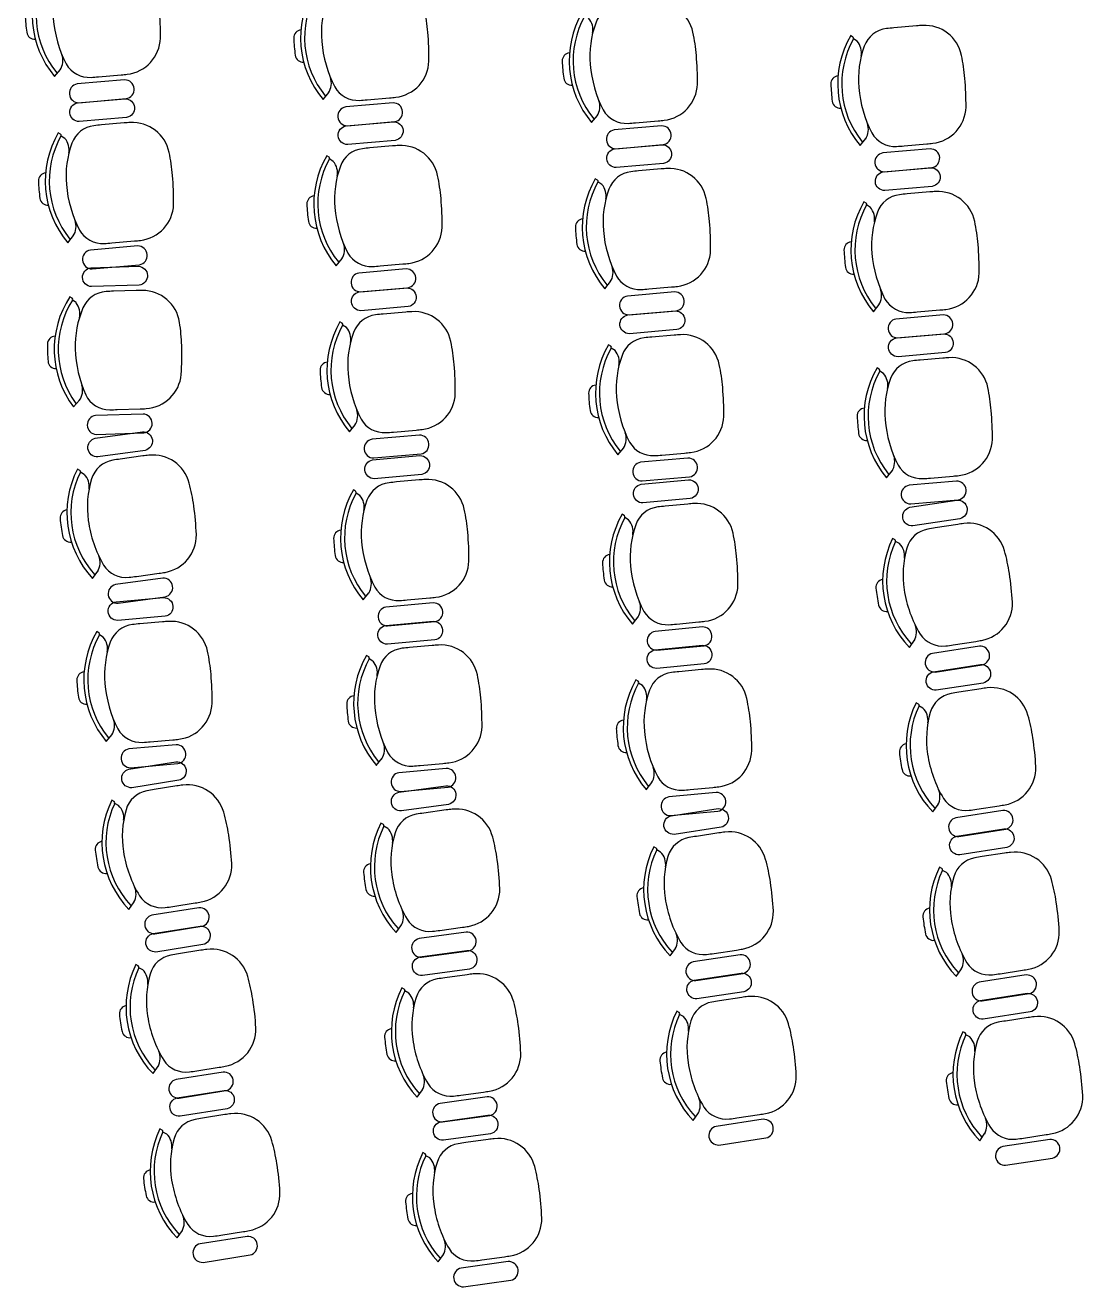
# Model space of a CAD drawing. Header units: inches. Extents: x -18604 to 2753, y -9056 to 3482.
# Drawn here: x -9648.6 to -9254.9, y -415 to 54.4 of the extents above; entities that cross this region are included whole.
import ezdxf

# ---------------------------------------------------------------- set-up
doc = ezdxf.new("R2010")
doc.units = ezdxf.units.IN
doc.layers.add('MOVEIS', color=2, linetype='Continuous')

msp = doc.modelspace()

# ---------------------------------------------------------------- linework, layer by layer
at = {"layer": 'MOVEIS'}
for p, q in [((-9340.44, 50.03, 63.44), (-9341.29, 50.56, 63.44)), ((-9338.85, 48.45, 63.44), (-9340.28, 49.34, 63.44)), ((-9637.65, 35.32, 63.44), (-9635.51, 37.97, 63.44)), ((-9537.69, 26.76, 63.44), (-9535.56, 29.42, 63.44)), ((-9437.73, 18.2, 63.44), (-9435.59, 20.86, 63.44)), ((-9635.43, 13.9, 63.44), (-9636.29, 14.43, 63.44)), ((-9633.85, 12.32, 63.44), (-9635.27, 13.21, 63.44)), ((-9337.74, 9.64, 63.44), (-9335.61, 12.3, 63.44)), ((-9535.48, 5.34, 63.44), (-9536.33, 5.87, 63.44)), ((-9533.9, 3.77, 63.44), (-9535.32, 4.66, 63.44)), ((-9435.52, -3.21, 63.44), (-9436.37, -2.68, 63.44)), ((-9433.93, -4.79, 63.44), (-9435.36, -3.9, 63.44)), ((-9335.53, -11.77, 63.44), (-9336.38, -11.24, 63.44)), ((-9333.95, -13.35, 63.44), (-9335.37, -12.46, 63.44)), ((-9632.74, -26.48, 63.44), (-9630.6, -23.83, 63.44)), ((-9532.79, -35.04, 63.44), (-9530.65, -32.38, 63.44)), ((-9432.82, -43.6, 63.44), (-9430.69, -40.94, 63.44)), ((-9631.12, -47.14, 63.44), (-9631.94, -46.57, 63.44)), ((-9629.62, -48.8, 63.44), (-9631, -47.84, 63.44)), ((-9332.84, -52.16, 63.44), (-9330.7, -49.5, 63.44)), ((-9530.58, -56.48, 63.44), (-9531.43, -55.95, 63.44)), ((-9528.99, -58.06, 63.44), (-9530.42, -57.17, 63.44)), ((-9430.61, -65.04, 63.44), (-9431.46, -64.51, 63.44)), ((-9429.02, -66.61, 63.44), (-9430.45, -65.73, 63.44)), ((-9330.62, -73.6, 63.44), (-9331.48, -73.07, 63.44)), ((-9329.04, -75.17, 63.44), (-9330.46, -74.29, 63.44)), ((-9630.63, -87.61, 63.44), (-9628.35, -85.08, 63.44)), ((-9527.88, -96.86, 63.44), (-9525.75, -94.21, 63.44)), ((-9427.91, -105.42, 63.44), (-9425.78, -102.77, 63.44)), ((-9628.25, -111.22, 63.44), (-9629.13, -110.73, 63.44)), ((-9626.59, -112.71, 63.44), (-9628.06, -111.89, 63.44)), ((-9327.93, -113.98, 63.44), (-9325.79, -111.33, 63.44)), ((-9525.58, -119, 63.44), (-9526.44, -118.47, 63.44)), ((-9523.99, -120.57, 63.44), (-9525.42, -119.69, 63.44)), ((-9425.54, -128.07, 63.44), (-9426.4, -127.55, 63.44)), ((-9423.94, -129.64, 63.44), (-9425.37, -128.76, 63.44)), ((-9324.78, -137, 63.44), (-9325.67, -136.53, 63.44)), ((-9323.1, -138.47, 63.44), (-9324.58, -137.68, 63.44)), ((-9623.5, -151.41, 63.44), (-9621.5, -148.65, 63.44)), ((-9522.75, -159.38, 63.44), (-9520.63, -156.71, 63.44)), ((-9422.54, -168.43, 63.44), (-9420.43, -165.76, 63.44)), ((-9621.12, -171.74, 63.44), (-9621.97, -171.21, 63.44)), ((-9619.53, -173.31, 63.44), (-9620.95, -172.43, 63.44)), ((-9319.43, -177.12, 63.44), (-9317.47, -174.33, 63.44)), ((-9520.71, -180.6, 63.44), (-9521.56, -180.08, 63.44)), ((-9519.12, -182.17, 63.44), (-9520.54, -181.29, 63.44)), ((-9420.41, -189.65, 63.44), (-9421.26, -189.13, 63.44)), ((-9418.81, -191.22, 63.44), (-9420.24, -190.34, 63.44)), ((-9316.06, -198.18, 63.44), (-9316.94, -197.71, 63.44)), ((-9314.37, -199.65, 63.44), (-9315.85, -198.86, 63.44)), ((-9618.41, -212.12, 63.44), (-9616.27, -209.46, 63.44)), ((-9517.88, -220.98, 63.44), (-9515.75, -218.32, 63.44)), ((-9417.41, -230.02, 63.44), (-9415.29, -227.34, 63.44)), ((-9615.5, -234.44, 63.44), (-9616.39, -233.97, 63.44)), ((-9613.81, -235.9, 63.44), (-9615.29, -235.12, 63.44)), ((-9310.7, -238.3, 63.44), (-9308.75, -235.51, 63.44)), ((-9515.27, -242.93, 63.44), (-9516.15, -242.45, 63.44)), ((-9513.61, -244.43, 63.44), (-9515.08, -243.61, 63.44)), ((-9413.71, -251.76, 63.44), (-9414.6, -251.28, 63.44)), ((-9412.03, -253.23, 63.44), (-9413.51, -252.44, 63.44)), ((-9307.33, -259.36, 63.44), (-9308.21, -258.88, 63.44)), ((-9305.64, -260.82, 63.44), (-9307.12, -260.03, 63.44)), ((-9609.99, -274.54, 63.44), (-9608.04, -271.74, 63.44)), ((-9510.52, -283.13, 63.44), (-9508.52, -280.36, 63.44)), ((-9408.48, -291.89, 63.44), (-9406.52, -289.11, 63.44)), ((-9606.53, -295.58, 63.44), (-9607.42, -295.11, 63.44)), ((-9604.84, -297.04, 63.44), (-9606.32, -296.26, 63.44)), ((-9301.97, -299.47, 63.44), (-9300.02, -296.68, 63.44)), ((-9507.46, -304.23, 63.44), (-9508.33, -303.75, 63.44)), ((-9505.79, -305.73, 63.44), (-9507.26, -304.91, 63.44)), ((-9405.17, -312.96, 63.44), (-9406.06, -312.49, 63.44)), ((-9403.49, -314.43, 63.44), (-9404.97, -313.64, 63.44)), ((-9298.6, -320.53, 63.44), (-9299.49, -320.06, 63.44)), ((-9296.91, -322, 63.44), (-9298.39, -321.21, 63.44)), ((-9601.02, -335.68, 63.44), (-9599.07, -332.88, 63.44)), ((-9502.7, -344.43, 63.44), (-9500.7, -341.66, 63.44)), ((-9399.94, -353.1, 63.44), (-9397.98, -350.31, 63.44)), ((-9597.56, -356.72, 63.44), (-9598.45, -356.25, 63.44)), ((-9595.87, -358.19, 63.44), (-9597.35, -357.4, 63.44)), ((-9293.25, -360.65, 63.44), (-9291.29, -357.86, 63.44)), ((-9499.64, -365.53, 63.44), (-9500.52, -365.05, 63.44)), ((-9497.98, -367.02, 63.44), (-9499.44, -366.21, 63.44)), ((-9592.04, -396.82, 63.44), (-9590.1, -394.02, 63.44)), ((-9494.88, -405.73, 63.44), (-9492.88, -402.96, 63.44))]:
    msp.add_line(p, q, dxfattribs=at)
at = {"layer": 'MOVEIS', "elevation": 63.44}
for points in [[(-9616.67, 79.86), (-9625.1, 79.13, 0.007386), (-9627.9, 78.85, 0.283766), (-9636.14, 72.33, 0.109248), (-9638.17, 56.92, 0.096656), (-9633.34, 40.03, 0.283766), (-9624.1, 35.03, 0.007386), (-9621.3, 35.23), (-9612.87, 35.96, 0.007546), (-9610.62, 36.19, 0.371031), (-9598.25, 49.63, 0.024121), (-9598.66, 60.34, 0.029876), (-9599.92, 68.91, 0.371031), (-9614.41, 80.02, 0.007546)], [(-9516.72, 71.3), (-9525.15, 70.57, 0.007386), (-9527.94, 70.29, 0.283766), (-9536.18, 63.77, 0.109248), (-9538.22, 48.36, 0.096656), (-9533.38, 31.47, 0.283766), (-9524.15, 26.47, 0.007386), (-9521.35, 26.67), (-9512.92, 27.4, 0.007546), (-9510.66, 27.63, 0.371031), (-9498.3, 41.07, 0.024121), (-9498.71, 51.79, 0.029876), (-9499.97, 60.35, 0.371031), (-9514.46, 71.47, 0.007546)], [(-9416.75, 62.75), (-9425.18, 62.02, 0.007386), (-9427.98, 61.73, 0.283766), (-9436.22, 55.22, 0.109248), (-9438.25, 39.8, 0.096656), (-9433.42, 22.91, 0.283766), (-9424.18, 17.91, 0.007386), (-9421.38, 18.11), (-9412.95, 18.84, 0.007546), (-9410.7, 19.07, 0.371031), (-9398.33, 32.51, 0.024121), (-9398.74, 43.23, 0.029876), (-9400, 51.79, 0.371031), (-9414.49, 62.91, 0.007546)], [(-9316.77, 54.19), (-9325.2, 53.46, 0.007386), (-9327.99, 53.17, 0.283766), (-9336.23, 46.66, 0.109248), (-9338.27, 31.24, 0.096656), (-9333.43, 14.35, 0.283766), (-9324.19, 9.35, 0.007386), (-9321.4, 9.55), (-9312.96, 10.28, 0.007546), (-9310.71, 10.51, 0.371031), (-9298.35, 23.95, 0.024121), (-9298.76, 34.67, 0.029876), (-9300.02, 43.23, 0.371031), (-9314.51, 54.35, 0.007546)], [(-9610.99, 27.12, 0.928571), (-9611.59, 34.09), (-9629.23, 32.57, 0.928571), (-9628.62, 25.59)], [(-9611.44, 27.09, -0.928571), (-9610.83, 20.12), (-9628.47, 18.59, -0.928571), (-9629.07, 25.56)], [(-9511.04, 18.56, 0.928571), (-9511.64, 25.54), (-9529.28, 24.01, 0.928571), (-9528.67, 17.04)], [(-9611.77, 18.06), (-9620.2, 17.33, 0.007386), (-9622.99, 17.05, 0.283766), (-9631.23, 10.53, 0.109248), (-9633.26, -4.88, 0.096656), (-9628.43, -21.77, 0.283766), (-9619.19, -26.77, 0.007386), (-9616.39, -26.57), (-9607.96, -25.84, 0.007546), (-9605.71, -25.61, 0.371031), (-9593.35, -12.17, 0.024121), (-9593.76, -1.46, 0.029876), (-9595.02, 7.11, 0.371031), (-9609.51, 18.22, 0.007546)], [(-9511.48, 18.53, -0.928571), (-9510.88, 11.56), (-9528.51, 10.03, -0.928571), (-9529.12, 17.01)], [(-9411.07, 10.01, 0.928571), (-9411.67, 16.98), (-9429.31, 15.45, 0.928571), (-9428.7, 8.48)], [(-9511.81, 9.51), (-9520.25, 8.77, 0.007386), (-9523.04, 8.49, 0.283766), (-9531.28, 1.98, 0.109248), (-9533.31, -13.44, 0.096656), (-9528.48, -30.33, 0.283766), (-9519.24, -35.33, 0.007386), (-9516.44, -35.13), (-9508.01, -34.4, 0.007546), (-9505.76, -34.17, 0.371031), (-9493.39, -20.73, 0.024121), (-9493.8, -10.01, 0.029876), (-9495.07, -1.45, 0.371031), (-9509.56, 9.67, 0.007546)], [(-9411.52, 9.98, -0.928571), (-9410.91, 3), (-9428.55, 1.47, -0.928571), (-9429.15, 8.45)], [(-9311.09, 1.45, 0.928571), (-9311.69, 8.42), (-9329.32, 6.89, 0.928571), (-9328.72, -0.08)], [(-9411.85, 0.95), (-9420.28, 0.22, 0.007386), (-9423.07, -0.07, 0.283766), (-9431.31, -6.58, 0.109248), (-9433.35, -21.99, 0.096656), (-9428.51, -38.89, 0.283766), (-9419.27, -43.89, 0.007386), (-9416.47, -43.69), (-9408.04, -42.96, 0.007546), (-9405.79, -42.73, 0.371031), (-9393.43, -29.28, 0.024121), (-9393.84, -18.57, 0.029876), (-9395.1, -10.01, 0.371031), (-9409.59, 1.11, 0.007546)], [(-9311.53, 1.42, -0.928571), (-9310.93, -5.56), (-9328.56, -7.09, -0.928571), (-9329.17, -0.11)], [(-9311.86, -7.61), (-9320.3, -8.34, 0.007386), (-9323.09, -8.63, 0.283766), (-9331.33, -15.14, 0.109248), (-9333.36, -30.55, 0.096656), (-9328.53, -47.45, 0.283766), (-9319.29, -52.45, 0.007386), (-9316.49, -52.25), (-9308.06, -51.52, 0.007546), (-9305.81, -51.29, 0.371031), (-9293.44, -37.84, 0.024121), (-9293.85, -27.13, 0.029876), (-9295.11, -18.57, 0.371031), (-9309.61, -7.45, 0.007546)], [(-9606.08, -34.68, 0.928571), (-9606.69, -27.7), (-9624.32, -29.23, 0.928571), (-9623.72, -36.21)], [(-9606.44, -35.28, -0.928571), (-9606.21, -42.28), (-9623.9, -42.84, -0.928571), (-9624.13, -35.84)], [(-9506.13, -43.24, 0.928571), (-9506.74, -36.26), (-9524.37, -37.79, 0.928571), (-9523.77, -44.76)], [(-9607.26, -44.28), (-9615.72, -44.55, 0.007386), (-9618.52, -44.68, 0.283766), (-9627.1, -50.73, 0.109248), (-9629.97, -66.01, 0.096656), (-9626.07, -83.14, 0.283766), (-9617.12, -88.64, 0.007386), (-9614.31, -88.59), (-9605.85, -88.32, 0.007546), (-9603.59, -88.22, 0.371031), (-9590.51, -75.47, 0.024121), (-9590.34, -64.75, 0.029876), (-9591.13, -56.13, 0.371031), (-9604.99, -44.24, 0.007546)], [(-9506.58, -43.29, -0.928571), (-9505.97, -50.26), (-9523.61, -51.79, -0.928571), (-9524.21, -44.82)], [(-9406.16, -51.79, 0.928571), (-9406.77, -44.82), (-9424.4, -46.35, 0.928571), (-9423.8, -53.32)], [(-9506.91, -52.32), (-9515.34, -53.05, 0.007386), (-9518.13, -53.33, 0.283766), (-9526.37, -59.85, 0.109248), (-9528.41, -75.26, 0.096656), (-9523.57, -92.15, 0.283766), (-9514.33, -97.15, 0.007386), (-9511.53, -96.95), (-9503.1, -96.22, 0.007546), (-9500.85, -95.99, 0.371031), (-9488.49, -82.55, 0.024121), (-9488.9, -71.84, 0.029876), (-9490.16, -63.27, 0.371031), (-9504.65, -52.16, 0.007546)], [(-9406.61, -51.85, -0.928571), (-9406.01, -58.82), (-9423.64, -60.35, -0.928571), (-9424.24, -53.38)], [(-9306.18, -60.35, 0.928571), (-9306.79, -53.38), (-9324.42, -54.91, 0.928571), (-9323.81, -61.88)], [(-9406.94, -60.88), (-9415.37, -61.61, 0.007386), (-9418.16, -61.89, 0.283766), (-9426.4, -68.41, 0.109248), (-9428.44, -83.82, 0.096656), (-9423.6, -100.71, 0.283766), (-9414.37, -105.71, 0.007386), (-9411.57, -105.51), (-9403.14, -104.78, 0.007546), (-9400.88, -104.55, 0.371031), (-9388.52, -91.11, 0.024121), (-9388.93, -80.39, 0.029876), (-9390.19, -71.83, 0.371031), (-9404.68, -60.72, 0.007546)], [(-9306.63, -60.41, -0.928571), (-9306.02, -67.38), (-9323.66, -68.91, -0.928571), (-9324.26, -61.94)], [(-9306.96, -69.44), (-9315.39, -70.17, 0.007386), (-9318.18, -70.45, 0.283766), (-9326.42, -76.97, 0.109248), (-9328.45, -92.38, 0.096656), (-9323.62, -109.27, 0.283766), (-9314.38, -114.27, 0.007386), (-9311.58, -114.07), (-9303.15, -113.34, 0.007546), (-9300.9, -113.11, 0.371031), (-9288.54, -99.67, 0.024121), (-9288.95, -88.95, 0.029876), (-9290.21, -80.39, 0.371031), (-9304.7, -69.27, 0.007546)], [(-9604.46, -97.25, 0.928571), (-9604.68, -90.25), (-9622.37, -90.82, 0.928571), (-9622.15, -97.81)], [(-9604.96, -96.82, -0.928571), (-9604, -103.75), (-9621.54, -106.18, -0.928571), (-9622.5, -99.24)], [(-9501.22, -105.06, 0.928571), (-9501.83, -98.09), (-9519.46, -99.61, 0.928571), (-9518.86, -106.59)], [(-9604.83, -105.85), (-9613.21, -107.01, 0.007386), (-9615.99, -107.44, 0.283766), (-9623.88, -114.36, 0.109248), (-9625.13, -129.86, 0.096656), (-9619.43, -146.48, 0.283766), (-9609.95, -151, 0.007386), (-9607.17, -150.66), (-9598.78, -149.5, 0.007546), (-9596.55, -149.16, 0.371031), (-9584.89, -135.1, 0.024121), (-9585.84, -124.42, 0.029876), (-9587.54, -115.93, 0.371031), (-9602.58, -105.57, 0.007546)], [(-9501.63, -105.73, -0.928571), (-9501, -112.7), (-9518.63, -114.29, -0.928571), (-9519.26, -107.32)], [(-9401.26, -113.62, 0.928571), (-9401.86, -106.64), (-9419.5, -108.17, 0.928571), (-9418.89, -115.15)], [(-9501.93, -114.76), (-9510.36, -115.52, 0.007386), (-9513.15, -115.81, 0.283766), (-9521.37, -122.35, 0.109248), (-9523.35, -137.77, 0.096656), (-9518.46, -154.65, 0.283766), (-9509.2, -159.62, 0.007386), (-9506.41, -159.41), (-9497.98, -158.65, 0.007546), (-9495.73, -158.41, 0.371031), (-9483.41, -144.93, 0.024121), (-9483.85, -134.22, 0.029876), (-9485.14, -125.66, 0.371031), (-9499.67, -114.59, 0.007546)], [(-9401.64, -114.7, -0.928571), (-9400.99, -121.67), (-9418.61, -123.33, -0.928571), (-9419.26, -116.36)], [(-9301.27, -122.18, 0.928571), (-9301.88, -115.2), (-9319.51, -116.73, 0.928571), (-9318.91, -123.7)], [(-9401.9, -123.73), (-9410.33, -124.53, 0.007386), (-9413.12, -124.83, 0.283766), (-9421.31, -131.41, 0.109248), (-9423.23, -146.84, 0.096656), (-9418.27, -163.69, 0.283766), (-9408.99, -168.62, 0.007386), (-9406.19, -168.4), (-9397.77, -167.61, 0.007546), (-9395.52, -167.36, 0.371031), (-9383.26, -153.82, 0.024121), (-9383.75, -143.11, 0.029876), (-9385.07, -134.56, 0.371031), (-9399.65, -123.55, 0.007546)], [(-9301.71, -122.26, -0.928571), (-9300.65, -129.18), (-9318.14, -131.87, -0.928571), (-9319.2, -124.95)], [(-9301.44, -131.29), (-9309.81, -132.57, 0.007386), (-9312.58, -133.04, 0.283766), (-9320.37, -140.09, 0.109248), (-9321.38, -155.6, 0.096656), (-9315.44, -172.14, 0.283766), (-9305.89, -176.52, 0.007386), (-9303.11, -176.13), (-9294.75, -174.84, 0.007546), (-9292.52, -174.47, 0.371031), (-9281.07, -160.24, 0.024121), (-9282.18, -149.57, 0.029876), (-9284.01, -141.11, 0.371031), (-9299.2, -130.98, 0.007546)], [(-9596.46, -158.23, 0.928571), (-9597.42, -151.3), (-9614.95, -153.72, 0.928571), (-9613.99, -160.66)], [(-9597.12, -158.54, -0.928571), (-9596.52, -165.51), (-9614.15, -167.05, -0.928571), (-9614.76, -160.07)], [(-9496.07, -167.48, 0.928571), (-9496.7, -160.51), (-9514.33, -162.1, 0.928571), (-9513.7, -169.07)], [(-9597.45, -167.57), (-9605.88, -168.3, 0.007386), (-9608.67, -168.59, 0.283766), (-9616.91, -175.1, 0.109248), (-9618.94, -190.52, 0.096656), (-9614.1, -207.41, 0.283766), (-9604.86, -212.41, 0.007386), (-9602.06, -212.2), (-9593.63, -211.47, 0.007546), (-9591.38, -211.24, 0.371031), (-9579.02, -197.79, 0.024121), (-9579.43, -187.08, 0.029876), (-9580.7, -178.52, 0.371031), (-9595.19, -167.41, 0.007546)], [(-9496.75, -167.33, -0.928571), (-9496.13, -174.31), (-9513.75, -175.89, -0.928571), (-9514.38, -168.92)], [(-9395.82, -176.43, 0.928571), (-9396.48, -169.46), (-9414.1, -171.12, 0.928571), (-9413.45, -178.09)], [(-9497.05, -176.36), (-9505.48, -177.12, 0.007386), (-9508.27, -177.41, 0.283766), (-9516.49, -183.96, 0.109248), (-9518.47, -199.38, 0.096656), (-9513.58, -216.25, 0.283766), (-9504.33, -221.22, 0.007386), (-9501.53, -221.01), (-9493.1, -220.25, 0.007546), (-9490.85, -220.02, 0.371031), (-9478.53, -206.53, 0.024121), (-9478.98, -195.82, 0.029876), (-9480.27, -187.26, 0.371031), (-9494.79, -176.19, 0.007546)], [(-9396.51, -176.28, -0.928571), (-9395.85, -183.25), (-9413.47, -184.91, -0.928571), (-9414.13, -177.95)], [(-9292.29, -183.54, 0.928571), (-9293.35, -176.62), (-9310.85, -179.31, 0.928571), (-9309.78, -186.23)], [(-9396.77, -185.31), (-9405.2, -186.11, 0.007386), (-9407.99, -186.41, 0.283766), (-9416.18, -192.99, 0.109248), (-9418.09, -208.42, 0.096656), (-9413.13, -225.27, 0.283766), (-9403.86, -230.2, 0.007386), (-9401.06, -229.98), (-9392.63, -229.19, 0.007546), (-9390.38, -228.94, 0.371031), (-9378.12, -215.41, 0.024121), (-9378.61, -204.7, 0.029876), (-9379.94, -196.14, 0.371031), (-9394.51, -185.14, 0.007546)], [(-9292.98, -183.43, -0.928571), (-9291.92, -190.35), (-9309.41, -193.04, -0.928571), (-9310.48, -186.12)], [(-9292.71, -192.46), (-9301.08, -193.75, 0.007386), (-9303.85, -194.22, 0.283766), (-9311.64, -201.26, 0.109248), (-9312.65, -216.78, 0.096656), (-9306.71, -233.31, 0.283766), (-9297.16, -237.69, 0.007386), (-9294.38, -237.31), (-9286.02, -236.02, 0.007546), (-9283.79, -235.64, 0.371031), (-9272.34, -221.41, 0.024121), (-9273.45, -210.75, 0.029876), (-9275.28, -202.29, 0.371031), (-9290.47, -192.15, 0.007546)], [(-9591.75, -220.31, 0.928571), (-9592.36, -213.33), (-9609.99, -214.87, 0.928571), (-9609.38, -221.84)], [(-9592.49, -219.61, -0.928571), (-9591.4, -226.52), (-9608.88, -229.28, -0.928571), (-9609.97, -222.36)], [(-9491.19, -229.08, 0.928571), (-9491.82, -222.11), (-9509.45, -223.7, 0.928571), (-9508.82, -230.67)], [(-9592.18, -228.63), (-9600.54, -229.95, 0.007386), (-9603.31, -230.43, 0.283766), (-9611.07, -237.51, 0.109248), (-9612.02, -253.03, 0.096656), (-9606.02, -269.54, 0.283766), (-9596.45, -273.88, 0.007386), (-9593.67, -273.48), (-9585.31, -272.16, 0.007546), (-9583.08, -271.78, 0.371031), (-9571.69, -257.5, 0.024121), (-9572.85, -246.84, 0.029876), (-9574.71, -238.39, 0.371031), (-9589.94, -228.32, 0.007546)], [(-9491.98, -228.53, -0.928571), (-9491.02, -235.47), (-9508.55, -237.9, -0.928571), (-9509.51, -230.96)], [(-9390.69, -238.01, 0.928571), (-9391.35, -231.04), (-9408.97, -232.7, 0.928571), (-9408.31, -239.67)], [(-9491.85, -237.57), (-9500.23, -238.73, 0.007386), (-9503.01, -239.15, 0.283766), (-9510.9, -246.08, 0.109248), (-9512.14, -261.58, 0.096656), (-9506.45, -278.2, 0.283766), (-9496.97, -282.72, 0.007386), (-9494.18, -282.38), (-9485.8, -281.22, 0.007546), (-9483.56, -280.87, 0.371031), (-9471.91, -266.82, 0.024121), (-9472.86, -256.14, 0.029876), (-9474.56, -247.65, 0.371031), (-9489.6, -237.29, 0.007546)], [(-9390.6, -237.08, -0.928571), (-9389.55, -244.01), (-9407.06, -246.64, -0.928571), (-9408.1, -239.72)], [(-9283.56, -244.71, 0.928571), (-9284.63, -237.8), (-9302.12, -240.48, 0.928571), (-9301.06, -247.4)], [(-9390.36, -246.12), (-9398.72, -247.38, 0.007386), (-9401.49, -247.83, 0.283766), (-9409.31, -254.86, 0.109248), (-9410.37, -270.37, 0.096656), (-9404.48, -286.92, 0.283766), (-9394.94, -291.33, 0.007386), (-9392.16, -290.95), (-9383.79, -289.69, 0.007546), (-9381.56, -289.32, 0.371031), (-9370.07, -275.13, 0.024121), (-9371.15, -264.46, 0.029876), (-9372.95, -255.99, 0.371031), (-9388.11, -245.81, 0.007546)], [(-9284.25, -244.61, -0.928571), (-9283.19, -251.53), (-9300.68, -254.22, -0.928571), (-9301.75, -247.3)], [(-9283.99, -253.64), (-9292.35, -254.93, 0.007386), (-9295.12, -255.39, 0.283766), (-9302.91, -262.44, 0.109248), (-9303.92, -277.95, 0.096656), (-9297.98, -294.49, 0.283766), (-9288.44, -298.87, 0.007386), (-9285.66, -298.48), (-9277.29, -297.2, 0.007546), (-9275.06, -296.82, 0.371031), (-9263.61, -282.59, 0.024121), (-9264.73, -271.93, 0.029876), (-9266.55, -263.46, 0.371031), (-9281.74, -253.33, 0.007546)], [(-9582.82, -280.85, 0.928571), (-9583.91, -273.93), (-9601.4, -276.69, 0.928571), (-9600.31, -283.61)], [(-9583.52, -280.75, -0.928571), (-9582.42, -287.66), (-9599.91, -290.42, -0.928571), (-9601, -283.51)], [(-9483.47, -289.95, 0.928571), (-9484.43, -283.01), (-9501.97, -285.44, 0.928571), (-9501.01, -292.38)], [(-9583.21, -289.78), (-9591.57, -291.09, 0.007386), (-9594.34, -291.57, 0.283766), (-9602.1, -298.65, 0.109248), (-9603.05, -314.17, 0.096656), (-9597.05, -330.68, 0.283766), (-9587.48, -335.02, 0.007386), (-9584.7, -334.62), (-9576.34, -333.31, 0.007546), (-9574.11, -332.92, 0.371031), (-9562.72, -318.64, 0.024121), (-9563.88, -307.98, 0.029876), (-9565.74, -299.53, 0.371031), (-9580.97, -289.46, 0.007546)], [(-9484.16, -289.83, -0.928571), (-9483.2, -296.77), (-9500.74, -299.19, -0.928571), (-9501.7, -292.26)], [(-9381.36, -298.39, 0.928571), (-9382.41, -291.47), (-9399.91, -294.11, 0.928571), (-9398.87, -301.03)], [(-9484.03, -298.87), (-9492.41, -300.03, 0.007386), (-9495.19, -300.45, 0.283766), (-9503.09, -307.38, 0.109248), (-9504.33, -322.88, 0.096656), (-9498.64, -339.5, 0.283766), (-9489.15, -344.02, 0.007386), (-9486.37, -343.68), (-9477.98, -342.52, 0.007546), (-9475.75, -342.17, 0.371031), (-9464.09, -328.11, 0.024121), (-9465.05, -317.44, 0.029876), (-9466.74, -308.95, 0.371031), (-9481.78, -298.59, 0.007546)], [(-9382.05, -298.29, -0.928571), (-9381.01, -305.21), (-9398.52, -307.84, -0.928571), (-9399.56, -300.92)], [(-9274.83, -305.89, 0.928571), (-9275.9, -298.97), (-9293.39, -301.66, 0.928571), (-9292.33, -308.58)], [(-9381.82, -307.32), (-9390.18, -308.58, 0.007386), (-9392.95, -309.04, 0.283766), (-9400.77, -316.06, 0.109248), (-9401.83, -331.57, 0.096656), (-9395.94, -348.12, 0.283766), (-9386.4, -352.53, 0.007386), (-9383.62, -352.16), (-9375.25, -350.89, 0.007546), (-9373.02, -350.52, 0.371031), (-9361.53, -336.33, 0.024121), (-9362.61, -325.66, 0.029876), (-9364.41, -317.2, 0.371031), (-9379.57, -307.01, 0.007546)], [(-9275.53, -305.79, -0.928571), (-9274.46, -312.71), (-9291.96, -315.39, -0.928571), (-9293.02, -308.48)], [(-9275.26, -314.82), (-9283.62, -316.1, 0.007386), (-9286.39, -316.57, 0.283766), (-9294.18, -323.61, 0.109248), (-9295.19, -339.13, 0.096656), (-9289.26, -355.67, 0.283766), (-9279.71, -360.04, 0.007386), (-9276.93, -359.66), (-9268.56, -358.37, 0.007546), (-9266.33, -358, 0.371031), (-9254.88, -343.77, 0.024121), (-9256, -333.1, 0.029876), (-9257.82, -324.64, 0.371031), (-9273.02, -314.51, 0.007546)], [(-9573.85, -341.99, 0.928571), (-9574.94, -335.07), (-9592.43, -337.83, 0.928571), (-9591.33, -344.75)], [(-9574.54, -341.89, -0.928571), (-9573.45, -348.8), (-9590.94, -351.56, -0.928571), (-9592.03, -344.65)], [(-9475.66, -351.25, 0.928571), (-9476.62, -344.31), (-9494.15, -346.74, 0.928571), (-9493.19, -353.67)], [(-9574.24, -350.92), (-9582.6, -352.24, 0.007386), (-9585.37, -352.71, 0.283766), (-9593.13, -359.79, 0.109248), (-9594.08, -375.31, 0.096656), (-9588.08, -391.82, 0.283766), (-9578.51, -396.16, 0.007386), (-9575.73, -395.77), (-9567.37, -394.45, 0.007546), (-9565.14, -394.06, 0.371031), (-9553.75, -379.78, 0.024121), (-9554.91, -369.13, 0.029876), (-9556.77, -360.67, 0.371031), (-9572, -350.6, 0.007546)], [(-9476.35, -351.13, -0.928571), (-9475.39, -358.07), (-9492.92, -360.49, -0.928571), (-9493.88, -353.56)], [(-9372.82, -359.6, 0.928571), (-9373.86, -352.67), (-9391.37, -355.31, 0.928571), (-9390.33, -362.23)], [(-9476.21, -360.16), (-9484.6, -361.33, 0.007386), (-9487.37, -361.75, 0.283766), (-9495.27, -368.68, 0.109248), (-9496.51, -384.18, 0.096656), (-9490.82, -400.8, 0.283766), (-9481.34, -405.32, 0.007386), (-9478.55, -404.98), (-9470.17, -403.82, 0.007546), (-9467.93, -403.47, 0.371031), (-9456.27, -389.41, 0.024121), (-9457.23, -378.74, 0.029876), (-9458.93, -370.25, 0.371031), (-9473.97, -359.89, 0.007546)], [(-9266.11, -367.07, 0.928571), (-9267.17, -360.15), (-9284.66, -362.84, 0.928571), (-9283.6, -369.76)], [(-9564.88, -403.13, 0.928571), (-9565.97, -396.22), (-9583.45, -398.97, 0.928571), (-9582.36, -405.89)], [(-9467.84, -412.55, 0.928571), (-9468.8, -405.61), (-9486.33, -408.04, 0.928571), (-9485.37, -414.97)]]:
    msp.add_lwpolyline(points, format="xyb", close=True, dxfattribs=at)
at = {"layer": 'MOVEIS'}
for centre, radius, start, end in [((-9610.34, 58.29, 63.44), 35.68, 149.8229, 220.0828), ((-9610.25, 58.3, 63.44), 34.28, 150.8103, 219.0955), ((-9510.39, 49.74, 63.44), 35.68, 149.8229, 220.0828), ((-9510.3, 49.74, 63.44), 34.28, 150.8103, 219.0955), ((-9572.79, 61.55, 63.44), 75.88, 182.5194, 187.3864), ((-9410.42, 41.18, 63.44), 35.68, 149.8229, 220.0828), ((-9410.33, 41.19, 63.44), 34.28, 150.8103, 219.0955), ((-9443.87, 52.69, 63.44), 6.63, 349.2132, 40.6124), ((-9645.07, 52.24, 63.44), 3, 188.5362, 274.0217), ((-9545.64, 49.73, 63.44), 3, 95.884, 181.3695), ((-9472.84, 52.99, 63.44), 75.88, 182.5194, 187.3864), ((-9310.44, 32.62, 63.44), 35.68, 149.8229, 220.0828), ((-9310.35, 32.63, 63.44), 34.28, 150.8103, 219.0955), ((-9340.7, 49.6, 63.44), 0.5, 328.9925, 58.083), ((-9343.88, 44.14, 63.44), 6.63, 349.2132, 40.6124), ((-9641.28, 41.37, 63.44), 6.69, 327.8728, 19.0181), ((-9545.12, 43.68, 63.44), 3, 188.5362, 274.0217), ((-9445.68, 41.17, 63.44), 3, 95.884, 181.3695), ((-9372.87, 44.43, 63.44), 75.88, 182.5194, 187.3864), ((-9541.32, 32.81, 63.44), 6.69, 327.8728, 19.0181), ((-9445.15, 35.12, 63.44), 3, 188.5362, 274.0217), ((-9345.69, 32.61, 63.44), 3, 95.884, 181.3695), ((-9272.89, 35.87, 63.44), 75.88, 182.5194, 187.3864), ((-9441.36, 24.25, 63.44), 6.69, 327.8728, 19.0181), ((-9345.17, 26.56, 63.44), 3, 188.5362, 274.0217), ((-9605.44, -3.51, 63.44), 35.68, 149.8229, 220.0828), ((-9341.37, 15.69, 63.44), 6.69, 327.8728, 19.0181), ((-9605.35, -3.5, 63.44), 34.28, 150.8103, 219.0955), ((-9635.7, 13.48, 63.44), 0.5, 328.9925, 58.083), ((-9638.88, 8.01, 63.44), 6.63, 349.2132, 40.6124), ((-9505.49, -12.06, 63.44), 35.68, 149.8229, 220.0828), ((-9535.75, 4.92, 63.44), 0.5, 328.9925, 58.083), ((-9505.39, -12.05, 63.44), 34.28, 150.8103, 219.0955), ((-9538.93, -0.55, 63.44), 6.63, 349.2132, 40.6124), ((-9640.69, -3.52, 63.44), 3, 95.884, 181.3695), ((-9567.89, -0.25, 63.44), 75.88, 182.5194, 187.3864), ((-9405.52, -20.62, 63.44), 35.68, 149.8229, 220.0828), ((-9405.43, -20.61, 63.44), 34.28, 150.8103, 219.0955), ((-9435.78, -3.64, 63.44), 0.5, 328.9925, 58.083), ((-9540.74, -12.07, 63.44), 3, 95.884, 181.3695), ((-9438.96, -9.1, 63.44), 6.63, 349.2132, 40.6124), ((-9640.17, -9.56, 63.44), 3, 188.5362, 274.0217), ((-9467.94, -8.81, 63.44), 75.88, 182.5194, 187.3864), ((-9305.53, -29.18, 63.44), 35.68, 149.8229, 220.0828), ((-9305.44, -29.17, 63.44), 34.28, 150.8103, 219.0955), ((-9335.8, -12.2, 63.44), 0.5, 328.9925, 58.083), ((-9338.98, -17.66, 63.44), 6.63, 349.2132, 40.6124), ((-9636.37, -20.43, 63.44), 6.69, 327.8728, 19.0181), ((-9540.22, -18.12, 63.44), 3, 188.5362, 274.0217), ((-9440.77, -20.63, 63.44), 3, 95.884, 181.3695), ((-9367.97, -17.37, 63.44), 75.88, 182.5194, 187.3864), ((-9536.42, -28.99, 63.44), 6.69, 327.8728, 19.0181), ((-9440.25, -26.68, 63.44), 3, 188.5362, 274.0217), ((-9340.79, -29.19, 63.44), 3, 95.884, 181.3695), ((-9267.98, -25.93, 63.44), 75.88, 182.5194, 187.3864), ((-9436.45, -37.54, 63.44), 6.69, 327.8728, 19.0181), ((-9340.26, -35.24, 63.44), 3, 188.5362, 274.0217), ((-9602.12, -66.16, 63.44), 35.68, 146.6982, 216.958), ((-9336.47, -46.1, 63.44), 6.69, 327.8728, 19.0181), ((-9602.02, -66.16, 63.44), 34.28, 147.6855, 215.9707), ((-9631.41, -47.55, 63.44), 0.5, 325.8677, 54.9582), ((-9634.88, -52.84, 63.44), 6.63, 346.0885, 37.4876), ((-9500.58, -73.89, 63.44), 35.68, 149.8229, 220.0828), ((-9500.49, -73.88, 63.44), 34.28, 150.8103, 219.0955), ((-9530.84, -56.9, 63.44), 0.5, 328.9925, 58.083), ((-9534.02, -62.37, 63.44), 6.63, 349.2132, 40.6124), ((-9564.44, -64.96, 63.44), 75.88, 179.3946, 184.2616), ((-9637.32, -64.25, 63.44), 3, 92.7593, 178.2448), ((-9400.61, -82.44, 63.44), 35.68, 149.8229, 220.0828), ((-9430.87, -65.46, 63.44), 0.5, 328.9925, 58.083), ((-9400.52, -82.44, 63.44), 34.28, 150.8103, 219.0955), ((-9434.05, -70.93, 63.44), 6.63, 349.2132, 40.6124), ((-9637.12, -70.31, 63.44), 3, 185.4114, 270.897), ((-9535.83, -73.9, 63.44), 3, 95.884, 181.3695), ((-9463.03, -70.63, 63.44), 75.88, 182.5194, 187.3864), ((-9300.63, -91, 63.44), 35.68, 149.8229, 220.0828), ((-9300.54, -91, 63.44), 34.28, 150.8103, 219.0955), ((-9330.89, -74.02, 63.44), 0.5, 328.9925, 58.083), ((-9633.92, -81.37, 63.44), 6.69, 324.7481, 15.8933), ((-9435.86, -82.45, 63.44), 3, 95.884, 181.3695), ((-9334.07, -79.49, 63.44), 6.63, 349.2132, 40.6124), ((-9535.31, -79.94, 63.44), 3, 188.5362, 274.0217), ((-9363.06, -79.19, 63.44), 75.88, 182.5194, 187.3864), ((-9531.51, -90.81, 63.44), 6.69, 327.8728, 19.0181), ((-9435.34, -88.5, 63.44), 3, 188.5362, 274.0217), ((-9335.88, -91.01, 63.44), 3, 95.884, 181.3695), ((-9263.08, -87.75, 63.44), 75.88, 182.5194, 187.3864), ((-9431.54, -99.37, 63.44), 6.69, 327.8728, 19.0181), ((-9335.36, -97.06, 63.44), 3, 188.5362, 274.0217), ((-9331.56, -107.93, 63.44), 6.69, 327.8728, 19.0181), ((-9597.41, -127.06, 63.44), 35.68, 152.7555, 223.0154), ((-9597.32, -127.05, 63.44), 34.28, 153.7428, 222.0281), ((-9628.5, -111.65, 63.44), 0.5, 331.925, 61.0155), ((-9631.39, -117.27, 63.44), 6.63, 352.1458, 43.5449), ((-9495.53, -136.31, 63.44), 35.68, 150.015, 220.2749), ((-9495.44, -136.3, 63.44), 34.28, 151.0024, 219.2876), ((-9525.85, -119.43, 63.44), 0.5, 329.1846, 58.2751), ((-9529.01, -124.9, 63.44), 6.63, 349.4053, 40.8045), ((-9632.61, -128.88, 63.44), 3, 98.8166, 184.3021), ((-9560.07, -121.89, 63.44), 75.88, 185.452, 190.3189), ((-9395.41, -145.25, 63.44), 35.68, 150.2551, 220.515), ((-9395.32, -145.24, 63.44), 34.28, 151.2424, 219.5277), ((-9425.8, -128.5, 63.44), 0.5, 329.4246, 58.5151), ((-9428.94, -133.99, 63.44), 6.63, 349.6454, 41.0445), ((-9631.78, -134.89, 63.44), 3, 191.4688, 276.9543), ((-9530.78, -136.43, 63.44), 3, 96.0761, 181.5616), ((-9457.99, -132.93, 63.44), 75.88, 182.7115, 187.5785), ((-9293.7, -152.39, 63.44), 35.68, 153.6092, 223.8691), ((-9293.61, -152.38, 63.44), 34.28, 154.5966, 222.8818), ((-9325.02, -137.44, 63.44), 0.5, 332.7788, 61.8693), ((-9327.83, -143.11, 63.44), 6.63, 352.9995, 44.3987), ((-9627.43, -145.55, 63.44), 6.69, 330.8054, 21.9507), ((-9530.24, -142.48, 63.44), 3, 188.7283, 274.2138), ((-9430.67, -145.53, 63.44), 3, 96.3162, 181.8017), ((-9357.89, -141.71, 63.44), 75.88, 182.9515, 187.8185), ((-9526.4, -153.33, 63.44), 6.69, 328.0649, 19.2102), ((-9430.1, -151.57, 63.44), 3, 188.9684, 274.4539), ((-9328.88, -154.73, 63.44), 3, 99.6703, 185.1558), ((-9256.45, -146.66, 63.44), 75.88, 186.3057, 191.1727), ((-9426.22, -162.41, 63.44), 6.69, 328.305, 19.4503), ((-9327.96, -160.73, 63.44), 3, 192.3225, 277.808), ((-9323.45, -171.32, 63.44), 6.69, 331.6591, 22.8044), ((-9591.11, -189.13, 63.44), 35.68, 149.8422, 220.1021), ((-9591.02, -189.13, 63.44), 34.28, 150.8296, 219.1148), ((-9621.38, -172.16, 63.44), 0.5, 329.0118, 58.1023), ((-9624.56, -177.63, 63.44), 6.63, 349.2325, 40.6317), ((-9490.65, -197.91, 63.44), 35.68, 150.015, 220.2749), ((-9490.56, -197.9, 63.44), 34.28, 151.0024, 219.2876), ((-9520.97, -181.03, 63.44), 0.5, 329.1846, 58.2751), ((-9524.13, -186.51, 63.44), 6.63, 349.4053, 40.8045), ((-9626.37, -189.16, 63.44), 3, 95.9033, 181.3888), ((-9553.56, -185.87, 63.44), 75.88, 182.5387, 187.4057), ((-9390.28, -206.83, 63.44), 35.68, 150.2551, 220.515), ((-9390.19, -206.83, 63.44), 34.28, 151.2424, 219.5277), ((-9420.67, -190.08, 63.44), 0.5, 329.4246, 58.5151), ((-9423.81, -195.57, 63.44), 6.63, 349.6454, 41.0445), ((-9625.84, -195.2, 63.44), 3, 188.5555, 274.041), ((-9525.9, -198.04, 63.44), 3, 96.0761, 181.5616), ((-9453.11, -194.53, 63.44), 75.88, 182.7115, 187.5785), ((-9284.98, -213.57, 63.44), 35.68, 153.6092, 223.8691), ((-9284.88, -213.55, 63.44), 34.28, 154.5966, 222.8818), ((-9316.29, -198.62, 63.44), 0.5, 332.7788, 61.8693), ((-9319.11, -204.28, 63.44), 6.63, 352.9995, 44.3987), ((-9622.04, -206.07, 63.44), 6.69, 327.8921, 19.0374), ((-9525.36, -204.08, 63.44), 3, 188.7283, 274.2138), ((-9425.53, -207.11, 63.44), 3, 96.3162, 181.8017), ((-9352.75, -203.3, 63.44), 75.88, 182.9515, 187.8185), ((-9521.53, -214.94, 63.44), 6.69, 328.0649, 19.2102), ((-9424.96, -213.15, 63.44), 3, 188.9684, 274.4539), ((-9320.15, -215.91, 63.44), 3, 99.6703, 185.1558), ((-9247.72, -207.84, 63.44), 75.88, 186.3057, 191.1727), ((-9421.08, -223.99, 63.44), 6.69, 328.305, 19.4503), ((-9319.23, -221.9, 63.44), 3, 192.3225, 277.808), ((-9314.72, -232.5, 63.44), 6.69, 331.6591, 22.8044), ((-9584.36, -249.71, 63.44), 35.68, 153.8373, 224.0972), ((-9615.74, -234.88, 63.44), 0.5, 333.0068, 62.0973), ((-9584.27, -249.69, 63.44), 34.28, 154.8246, 223.1099), ((-9618.53, -240.56, 63.44), 6.63, 353.2276, 44.6267), ((-9484.42, -258.78, 63.44), 35.68, 152.7562, 223.0161), ((-9484.33, -258.77, 63.44), 34.28, 153.7436, 222.0288), ((-9515.51, -243.37, 63.44), 0.5, 331.9258, 61.0163), ((-9518.41, -248.99, 63.44), 6.63, 352.1465, 43.5457), ((-9619.53, -252.18, 63.44), 3, 99.8984, 185.3839), ((-9547.13, -243.83, 63.44), 75.88, 186.5337, 191.4007), ((-9382.68, -267.24, 63.44), 35.68, 153.4336, 223.6935), ((-9382.59, -267.23, 63.44), 34.28, 154.4209, 222.7061), ((-9413.95, -252.2, 63.44), 0.5, 332.6031, 61.6936), ((-9416.78, -257.85, 63.44), 6.63, 352.8239, 44.223), ((-9519.63, -260.6, 63.44), 3, 98.8173, 184.3028), ((-9618.58, -258.18, 63.44), 3, 192.5506, 278.0361), ((-9447.09, -253.61, 63.44), 75.88, 185.4527, 190.3197), ((-9276.25, -274.74, 63.44), 35.68, 153.6092, 223.8691), ((-9276.16, -274.73, 63.44), 34.28, 154.5966, 222.8818), ((-9307.56, -259.8, 63.44), 0.5, 332.7788, 61.8693), ((-9310.38, -265.46, 63.44), 6.63, 352.9995, 44.3987), ((-9614.03, -268.75, 63.44), 6.69, 331.8872, 23.0325), ((-9518.8, -266.61, 63.44), 3, 191.4695, 276.955), ((-9417.86, -269.47, 63.44), 3, 99.4947, 184.9802), ((-9345.41, -261.63, 63.44), 75.88, 186.13, 190.997), ((-9514.45, -277.27, 63.44), 6.69, 330.8061, 21.9514), ((-9416.96, -275.47, 63.44), 3, 192.1469, 277.6324), ((-9311.42, -277.08, 63.44), 3, 99.6703, 185.1558), ((-9238.99, -269.02, 63.44), 75.88, 186.3057, 191.1727), ((-9412.49, -286.08, 63.44), 6.69, 331.4835, 22.6288), ((-9310.5, -283.08, 63.44), 3, 192.3225, 277.808), ((-9575.39, -310.85, 63.44), 35.68, 153.8373, 224.0972), ((-9606.76, -296.03, 63.44), 0.5, 333.0068, 62.0973), ((-9305.99, -293.67, 63.44), 6.69, 331.6591, 22.8044), ((-9575.3, -310.83, 63.44), 34.28, 154.8246, 223.1099), ((-9609.56, -301.7, 63.44), 6.63, 353.2276, 44.6267), ((-9476.61, -320.08, 63.44), 35.68, 152.7562, 223.0161), ((-9476.52, -320.07, 63.44), 34.28, 153.7436, 222.0288), ((-9507.7, -304.67, 63.44), 0.5, 331.9258, 61.0163), ((-9510.6, -310.29, 63.44), 6.63, 352.1465, 43.5457), ((-9610.55, -313.33, 63.44), 3, 99.8984, 185.3839), ((-9538.16, -304.97, 63.44), 75.88, 186.5337, 191.4007), ((-9374.14, -328.44, 63.44), 35.68, 153.4336, 223.6935), ((-9374.05, -328.43, 63.44), 34.28, 154.4209, 222.7061), ((-9405.41, -313.4, 63.44), 0.5, 332.6031, 61.6936), ((-9408.24, -319.06, 63.44), 6.63, 352.8239, 44.223), ((-9511.81, -321.9, 63.44), 3, 98.8173, 184.3028), ((-9609.61, -319.32, 63.44), 3, 192.5506, 278.0361), ((-9439.27, -314.91, 63.44), 75.88, 185.4527, 190.3197), ((-9267.52, -335.92, 63.44), 35.68, 153.6092, 223.8691), ((-9267.43, -335.91, 63.44), 34.28, 154.5966, 222.8818), ((-9298.84, -320.97, 63.44), 0.5, 332.7788, 61.8693), ((-9301.65, -326.64, 63.44), 6.63, 352.9995, 44.3987), ((-9605.06, -329.9, 63.44), 6.69, 331.8872, 23.0325), ((-9510.98, -327.91, 63.44), 3, 191.4695, 276.955), ((-9409.32, -330.67, 63.44), 3, 99.4947, 184.9802), ((-9336.87, -322.83, 63.44), 75.88, 186.13, 190.997), ((-9506.63, -338.57, 63.44), 6.69, 330.8061, 21.9514), ((-9408.42, -336.68, 63.44), 3, 192.1469, 277.6324), ((-9302.7, -338.26, 63.44), 3, 99.6703, 185.1558), ((-9230.27, -330.19, 63.44), 75.88, 186.3057, 191.1727), ((-9403.95, -347.28, 63.44), 6.69, 331.4835, 22.6288), ((-9301.77, -344.26, 63.44), 3, 192.3225, 277.808), ((-9566.42, -371.99, 63.44), 35.68, 153.8373, 224.0972), ((-9597.79, -357.17, 63.44), 0.5, 333.0068, 62.0973), ((-9297.27, -354.85, 63.44), 6.69, 331.6591, 22.8044), ((-9566.33, -371.97, 63.44), 34.28, 154.8246, 223.1099), ((-9600.58, -362.84, 63.44), 6.63, 353.2276, 44.6267), ((-9468.79, -381.38, 63.44), 35.68, 152.7562, 223.0161), ((-9499.88, -365.97, 63.44), 0.5, 331.9258, 61.0163), ((-9468.7, -381.37, 63.44), 34.28, 153.7436, 222.0288), ((-9502.78, -371.59, 63.44), 6.63, 352.1465, 43.5457), ((-9601.58, -374.47, 63.44), 3, 99.8984, 185.3839), ((-9529.19, -366.11, 63.44), 75.88, 186.5337, 191.4007), ((-9600.64, -380.46, 63.44), 3, 192.5506, 278.0361), ((-9504, -383.19, 63.44), 3, 98.8173, 184.3028), ((-9431.46, -376.21, 63.44), 75.88, 185.4527, 190.3197), ((-9596.09, -391.04, 63.44), 6.69, 331.8872, 23.0325), ((-9503.16, -389.21, 63.44), 3, 191.4695, 276.955), ((-9498.82, -399.87, 63.44), 6.69, 330.8061, 21.9514)]:
    msp.add_arc(centre, radius, start, end, dxfattribs=at)

doc.saveas('drawing.dxf')
